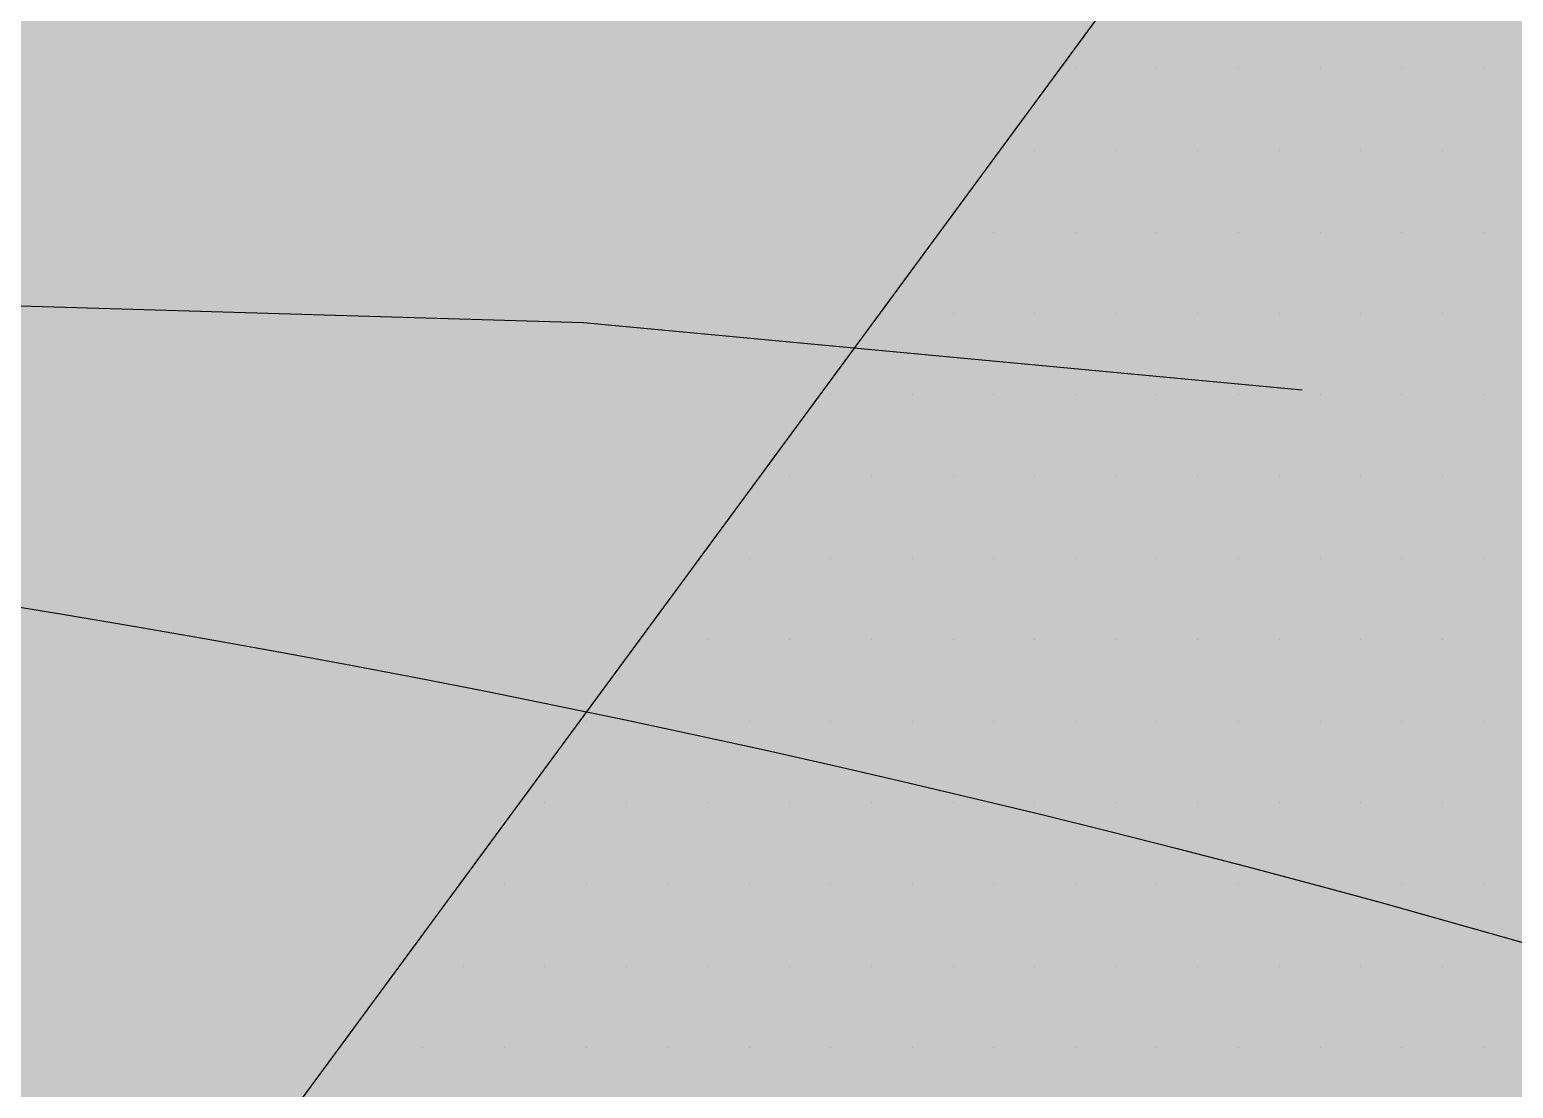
# Paper-space layout 'Layout1' of a CAD drawing. Extents: x -43 to 2298, y -18 to 768.
# Drawn here: x 740.731 to 741.732, y 388.842 to 389.556 of the extents above; entities that cross this region are included whole.
import ezdxf

# ---------------------------------------------------------------- set-up
doc = ezdxf.new("R2010")
doc.units = 0
doc.header["$LTSCALE"] = 2
doc.linetypes.add('CACHEX2', pattern=[0.75, 0.5, -0.25])
doc.layers.add('CARTOUCHE', color=7, linetype='Continuous')
doc.layers.add('LOGO', color=7, linetype='Continuous')

# ---------------------------------------------------------------- blocks, each defined once
blk = doc.blocks.new('A$C715108E3')
at = {"layer": 'LOGO', "color": 131}
for p, q in [((-0.3595, -0.4884), (-0.3595, -0.4884)), ((-0.3418, -0.4884), (-0.3418, -0.4884)), ((-0.2508, -0.4884), (-0.2508, -0.4884)), ((-0.1587, -0.4884), (-0.1587, -0.4884)), ((-0.0667, -0.4884), (-0.0667, -0.4884)), ((0.0251, -0.4884), (0.0251, -0.4884)), ((0.1166, -0.4884), (0.1166, -0.4884)), ((-0.4269, -0.5799), (-0.4269, -0.5799)), ((-0.3883, -0.5799), (-0.3883, -0.5799)), ((-0.2963, -0.5799), (-0.2963, -0.5799)), ((-0.2043, -0.5799), (-0.2043, -0.5799)), ((-0.1124, -0.5799), (-0.1124, -0.5799)), ((-0.021, -0.5799), (-0.021, -0.5799)), ((0.0708, -0.5799), (0.0708, -0.5799)), ((-0.4948, -0.6724), (-0.4948, -0.6724)), ((-0.4339, -0.6724), (-0.4339, -0.6724)), ((-0.3418, -0.6724), (-0.3418, -0.6724)), ((-0.2508, -0.6724), (-0.2508, -0.6724)), ((-0.1587, -0.6724), (-0.1587, -0.6724)), ((-0.0667, -0.6724), (-0.0667, -0.6724)), ((0.0251, -0.6724), (0.0251, -0.6724)), ((0.1166, -0.6724), (0.1166, -0.6724)), ((-0.5622, -0.7635), (-0.5622, -0.7635)), ((-0.4796, -0.7635), (-0.4796, -0.7635)), ((-0.3883, -0.7635), (-0.3883, -0.7635)), ((-0.2963, -0.7635), (-0.2963, -0.7635)), ((-0.2043, -0.7635), (-0.2043, -0.7635)), ((-0.1124, -0.7635), (-0.1124, -0.7635)), ((-0.021, -0.7635), (-0.021, -0.7635)), ((0.0708, -0.7635), (0.0708, -0.7635)), ((-0.6293, -0.855), (-0.6293, -0.855)), ((-0.6172, -0.855), (-0.6172, -0.855)), ((-0.5255, -0.855), (-0.5255, -0.855)), ((-0.4339, -0.855), (-0.4339, -0.855)), ((-0.3418, -0.855), (-0.3418, -0.855)), ((-0.2508, -0.855), (-0.2508, -0.855)), ((-0.1587, -0.855), (-0.1587, -0.855)), ((-0.0667, -0.855), (-0.0667, -0.855)), ((0.0251, -0.855), (0.0251, -0.855)), ((0.1166, -0.855), (0.1166, -0.855)), ((-0.697, -0.9472), (-0.697, -0.9472)), ((-0.6634, -0.9472), (-0.6634, -0.9472)), ((-0.5712, -0.9472), (-0.5712, -0.9472)), ((-0.4796, -0.9472), (-0.4796, -0.9472)), ((-0.3883, -0.9472), (-0.3883, -0.9472)), ((-0.2963, -0.9472), (-0.2963, -0.9472)), ((-0.2043, -0.9472), (-0.2043, -0.9472)), ((-0.1124, -0.9472), (-0.1124, -0.9472)), ((-0.021, -0.9472), (-0.021, -0.9472)), ((0.0708, -0.9472), (0.0708, -0.9472)), ((-0.765, -1.0386), (-0.765, -1.0386)), ((-0.7088, -1.0386), (-0.7088, -1.0386)), ((-0.6172, -1.0386), (-0.6172, -1.0386)), ((-0.5255, -1.0386), (-0.5255, -1.0386)), ((-0.4339, -1.0386), (-0.4339, -1.0386)), ((-0.3418, -1.0386), (-0.3418, -1.0386)), ((-0.2508, -1.0386), (-0.2508, -1.0386)), ((-0.1587, -1.0386), (-0.1587, -1.0386)), ((-0.0667, -1.0386), (-0.0667, -1.0386)), ((0.0251, -1.0386), (0.0251, -1.0386)), ((0.1166, -1.0386), (0.1166, -1.0386)), ((-0.8323, -1.1301), (-0.8323, -1.1301)), ((-0.7549, -1.1301), (-0.7549, -1.1301)), ((-0.6634, -1.1301), (-0.6634, -1.1301)), ((-0.5712, -1.1301), (-0.5712, -1.1301)), ((-0.4796, -1.1301), (-0.4796, -1.1301)), ((-0.3883, -1.1301), (-0.3883, -1.1301)), ((-0.2963, -1.1301), (-0.2963, -1.1301)), ((-0.2043, -1.1301), (-0.2043, -1.1301)), ((-0.1124, -1.1301), (-0.1124, -1.1301)), ((-0.021, -1.1301), (-0.021, -1.1301)), ((0.0708, -1.1301), (0.0708, -1.1301)), ((-0.9, -1.2223), (-0.9, -1.2223)), ((-0.8921, -1.2223), (-0.8921, -1.2223)), ((-0.8008, -1.2223), (-0.8008, -1.2223)), ((-0.7088, -1.2223), (-0.7088, -1.2223)), ((-0.6172, -1.2223), (-0.6172, -1.2223)), ((-0.5255, -1.2223), (-0.5255, -1.2223)), ((-0.4339, -1.2223), (-0.4339, -1.2223)), ((-0.3418, -1.2223), (-0.3418, -1.2223)), ((-0.2508, -1.2223), (-0.2508, -1.2223)), ((-0.1587, -1.2223), (-0.1587, -1.2223)), ((-0.0667, -1.2223), (-0.0667, -1.2223)), ((0.0251, -1.2223), (0.0251, -1.2223)), ((0.1166, -1.2223), (0.1166, -1.2223)), ((-0.9672, -1.3138), (-0.9672, -1.3138)), ((-0.9386, -1.3138), (-0.9386, -1.3138)), ((-0.8465, -1.3138), (-0.8465, -1.3138)), ((-0.7549, -1.3138), (-0.7549, -1.3138)), ((-0.6634, -1.3138), (-0.6634, -1.3138)), ((-0.5712, -1.3138), (-0.5712, -1.3138)), ((-0.4796, -1.3138), (-0.4796, -1.3138)), ((-0.3883, -1.3138), (-0.3883, -1.3138)), ((-0.2963, -1.3138), (-0.2963, -1.3138)), ((-0.2043, -1.3138), (-0.2043, -1.3138)), ((-0.1124, -1.3138), (-0.1124, -1.3138)), ((-0.021, -1.3138), (-0.021, -1.3138)), ((0.0708, -1.3138), (0.0708, -1.3138)), ((-1.0353, -1.4052), (-1.0353, -1.4052)), ((-0.9841, -1.4052), (-0.9841, -1.4052)), ((-0.8921, -1.4052), (-0.8921, -1.4052)), ((-0.8008, -1.4052), (-0.8008, -1.4052)), ((-0.7088, -1.4052), (-0.7088, -1.4052)), ((-0.6172, -1.4052), (-0.6172, -1.4052)), ((-0.5255, -1.4052), (-0.5255, -1.4052)), ((-0.4339, -1.4052), (-0.4339, -1.4052)), ((-0.3418, -1.4052), (-0.3418, -1.4052)), ((-0.2508, -1.4052), (-0.2508, -1.4052)), ((-0.1587, -1.4052), (-0.1587, -1.4052)), ((-0.0667, -1.4052), (-0.0667, -1.4052)), ((0.0251, -1.4052), (0.0251, -1.4052)), ((0.1166, -1.4052), (0.1166, -1.4052)), ((-1.1027, -1.4974), (-1.1027, -1.4974)), ((-1.0296, -1.4974), (-1.0296, -1.4974)), ((-0.9386, -1.4974), (-0.9386, -1.4974)), ((-0.8465, -1.4974), (-0.8465, -1.4974)), ((-0.7549, -1.4974), (-0.7549, -1.4974)), ((-0.6634, -1.4974), (-0.6634, -1.4974)), ((-0.5712, -1.4974), (-0.5712, -1.4974)), ((-0.4796, -1.4974), (-0.4796, -1.4974)), ((-0.3883, -1.4974), (-0.3883, -1.4974)), ((-0.2963, -1.4974), (-0.2963, -1.4974)), ((-0.2043, -1.4974), (-0.2043, -1.4974)), ((-0.1124, -1.4974), (-0.1124, -1.4974)), ((-0.021, -1.4974), (-0.021, -1.4974)), ((0.0708, -1.4974), (0.0708, -1.4974)), ((-1.1702, -1.5889), (-1.1702, -1.5889)), ((-1.1674, -1.5889), (-1.1674, -1.5889)), ((-1.0761, -1.5889), (-1.0761, -1.5889)), ((-0.9841, -1.5889), (-0.9841, -1.5889)), ((-0.8921, -1.5889), (-0.8921, -1.5889)), ((-0.8008, -1.5889), (-0.8008, -1.5889)), ((-0.7088, -1.5889), (-0.7088, -1.5889)), ((-0.6172, -1.5889), (-0.6172, -1.5889)), ((-0.5255, -1.5889), (-0.5255, -1.5889)), ((-0.4339, -1.5889), (-0.4339, -1.5889)), ((-0.3418, -1.5889), (-0.3418, -1.5889)), ((-0.2508, -1.5889), (-0.2508, -1.5889)), ((-0.1587, -1.5889), (-0.1587, -1.5889)), ((-0.0667, -1.5889), (-0.0667, -1.5889)), ((0.0251, -1.5889), (0.0251, -1.5889)), ((0.1166, -1.5889), (0.1166, -1.5889))]:
    blk.add_line(p, q, dxfattribs=at)
blk.add_lwpolyline([(4.8497, -5.4935), (3.9051, -3.7588), (-0.4601, -3.2749), (1.2763, -0.8417), (0, 0), (-1.7101, -2.322), (-3.5228, 1.6324), (-4.3907, 1.9382), (-5.4878, 2.0402), (-2.8588, -3.8274), (-4.4672, -5.9198), (-4.8244, -3.2921), (-5.1561, -2.8832), (-5.6923, -1.5053), (-6.7131, -2.8584), (-7.4026, -1.3018), (-8.4999, -2.7561), (-7.811, -4.4145)], dxfattribs=at)
blk = doc.blocks.new('A$C581E6685')
at = {"layer": 'LOGO', "color": 32, "linetype": 'CACHEX2', "ltscale": 1.5}
blk.add_ellipse((-38.0538, 23.8138), major_axis=(-19.0311, -3.534), ratio=0.590567, dxfattribs=at)
at = {"layer": 'LOGO', "color": 32}
blk.add_ellipse((-37.6144, 23.8499), major_axis=(-13.5768, -4.2839), ratio=0.791971, dxfattribs=at)
at = {"layer": 'CARTOUCHE'}
blk.add_blockref('A$C715108E3', (-31.6739, 36.3189), dxfattribs=at)
blk = doc.blocks.new('miniLogo')
at = {"layer": 'CARTOUCHE', "true_color": 0xffffff}
h = blk.add_hatch(color=7, dxfattribs=at)
h.dxf.hatch_style = 1
edge = h.paths.add_edge_path()
edge.add_spline(control_points=[(960.7415, 27.4251), (960.7415, 16.5339), (960.7415, 5.6427), (960.7415, 1.8027), (964.5815, 1.8027), (1010.1208, 1.8027), (1055.66, 1.8027), (1059.5, 1.8027), (1059.5, 5.6427), (1059.5, 16.5339), (1059.5, 27.4251), (1059.5, 31.2651), (1055.66, 31.2651), (1010.1208, 31.2651), (964.5815, 31.2651), (960.7415, 31.2651), (960.7415, 27.4251)], knot_values=[0, 0, 0, 1, 1, 2.570796, 2.570796, 3.570796, 3.570796, 5.141593, 5.141593, 6.141593, 6.141593, 7.712389, 7.712389, 8.712389, 8.712389, 10.283185, 10.283185, 10.283185], weights=[1, 1, 1, 0.707107, 1, 1, 1, 0.707107, 1, 1, 1, 0.707107, 1, 1, 1, 0.707107, 1], degree=2, periodic=0)
at = {"layer": 'CARTOUCHE'}
blk.add_rational_spline([(960.7415, 27.4251), (960.7415, 16.5339), (960.7415, 5.6427), (960.7415, 1.8027), (964.5815, 1.8027), (1010.1208, 1.8027), (1055.66, 1.8027), (1059.5, 1.8027), (1059.5, 5.6427), (1059.5, 16.5339), (1059.5, 27.4251), (1059.5, 31.2651), (1055.66, 31.2651), (1010.1208, 31.2651), (964.5815, 31.2651), (960.7415, 31.2651), (960.7415, 27.4251)], [1, 1, 1, 0.707106781187, 1, 1, 1, 0.707106781187, 1, 1, 1, 0.707106781187, 1, 1, 1, 0.707106781187, 1], degree=2, knots=[0, 0, 0, 1, 1, 2.570796, 2.570796, 3.570796, 3.570796, 5.141593, 5.141593, 6.141593, 6.141593, 7.712389, 7.712389, 8.712389, 8.712389, 10.283185, 10.283185, 10.283185], dxfattribs=at)
at = {"layer": 'CARTOUCHE', "xscale": 0.6, "yscale": 0.6, "zscale": 0.6}
blk.add_blockref('A$C581E6685', (998.0122, 3.1833), dxfattribs=at)

psp = doc.layouts.get("Layout1")

# ---------------------------------------------------------------- block references
at = {"layer": 'CARTOUCHE'}
psp.add_blockref('miniLogo', (-237.3663, 364.8484), dxfattribs=at)

doc.saveas('drawing.dxf')
